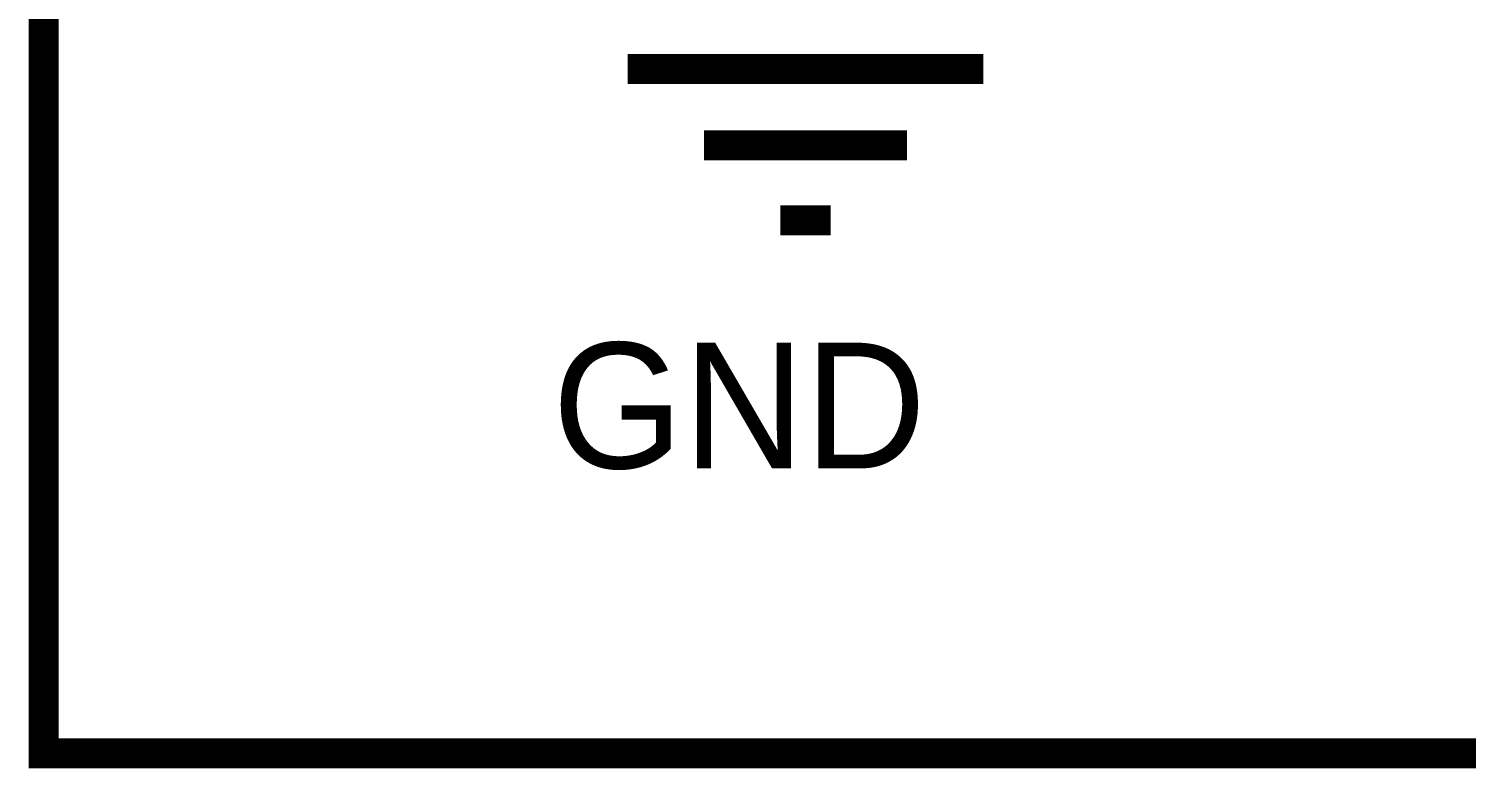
# Model space of a CAD drawing. Header units: millimetres. Extents: x 0 to 19, y 0 to 9.5.
# Drawn here: x 12.894 to 13.46, y 7.394 to 7.686 of the extents above; entities that cross this region are included whole.
import ezdxf

# ---------------------------------------------------------------- set-up
doc = ezdxf.new("R2010")
doc.units = ezdxf.units.MM
doc.header["$MEASUREMENT"] = 0
doc.layers.add('Sheet', color=255, linetype='Continuous')

msp = doc.modelspace()

# ---------------------------------------------------------------- linework, layer by layer
at = {"layer": 'Sheet', "const_width": 0.0118}
for points in [[(12.90025, 7.89957), (12.90025, 7.39999), (13.70002, 7.39999), (13.70002, 8.19976)], [(13.13014, 7.66968), (13.27029, 7.66968)], [(13.16021, 7.63961), (13.24023, 7.63961)], [(13.19027, 7.60999), (13.21016, 7.60999)]]:
    msp.add_lwpolyline(points, dxfattribs=at)

# ---------------------------------------------------------------- texts
at = {"layer": 'Sheet'}
msp.add_text('GND', height=0.049516, dxfattribs=at).set_placement((13.10052, 7.51229))

doc.saveas('drawing.dxf')
